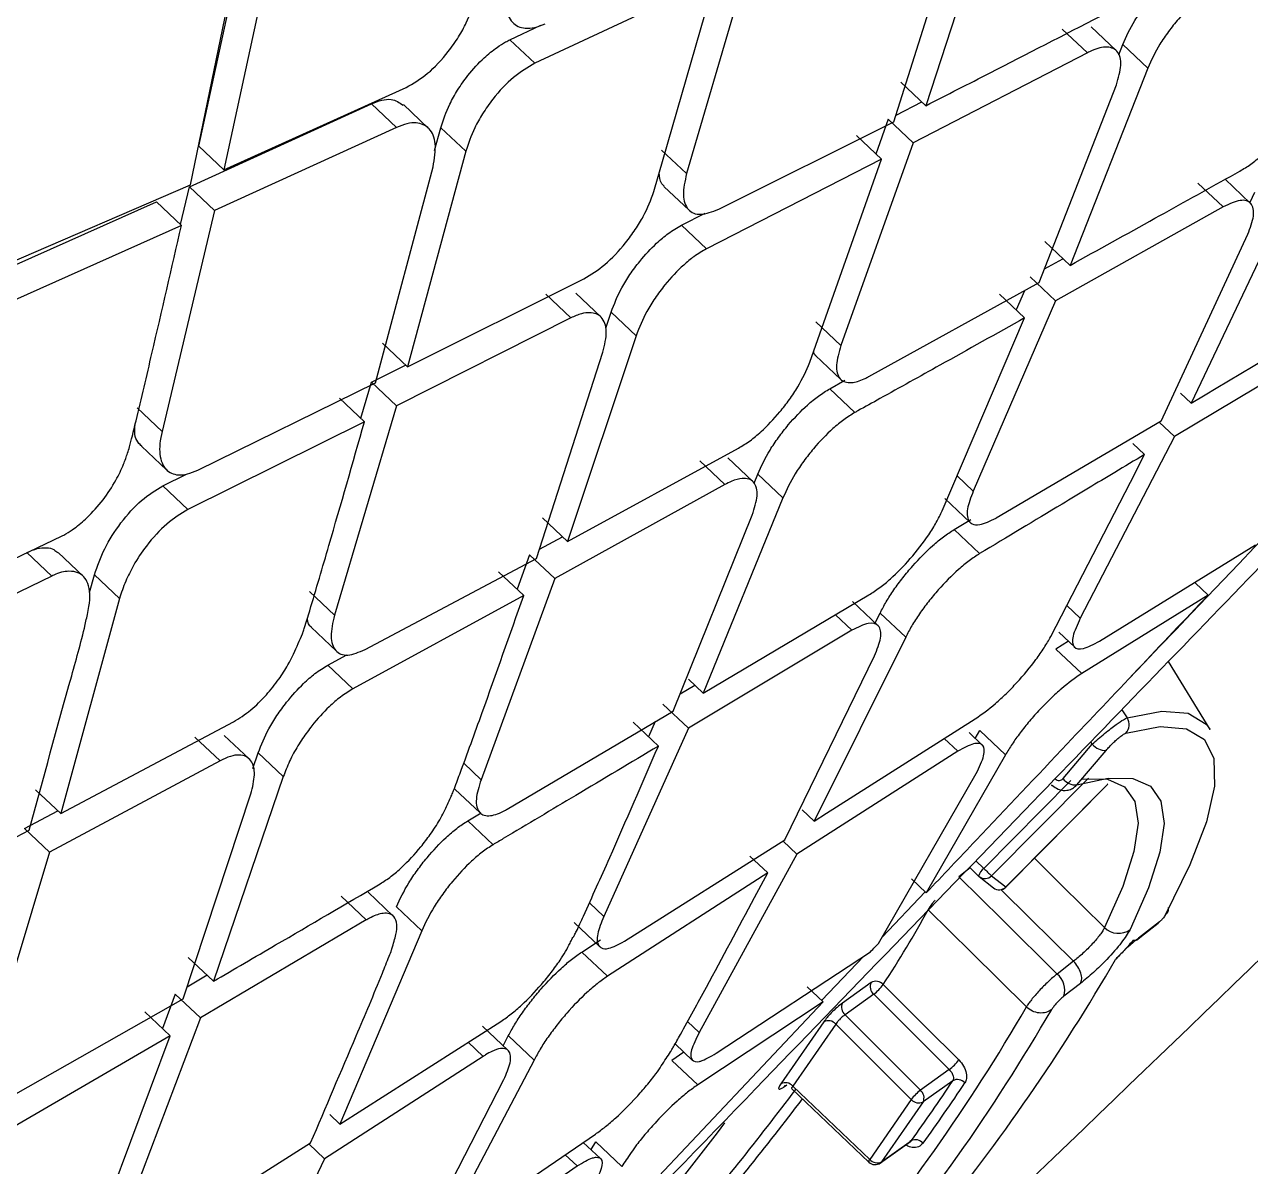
# Model space of a CAD drawing. Extents: x 400 to 501, y 484 to 634.
# Drawn here: x 409.83 to 410.608, y 581.302 to 582.026 of the extents above; entities that cross this region are included whole.
import ezdxf

# ---------------------------------------------------------------- set-up
doc = ezdxf.new("R2010")
doc.units = 0
doc.header["$MEASUREMENT"] = 0
doc.layers.add('DIM', color=3, linetype='Continuous')
doc.layers.add('GEOMETRY', color=3, linetype='Continuous', lineweight=25)

# ---------------------------------------------------------------- blocks, each defined once
blk = doc.blocks.new('2026 GRANDEE')
at = {"layer": 'GEOMETRY', "ltscale": 16}
for p, q in [((-39.98002, -14.73485), (-40.02283, -14.86601)), ((-40.04298, -14.87631), (-40.00152, -14.74496)), ((-40.48386, -14.89176), (-40.45296, -14.74936)), ((-40.4371, -14.76433), (-40.468, -14.90673)), ((-40.48906, -14.91618), (-40.4596, -14.77349)), ((-40.13558, -14.77586), (-40.17449, -14.90906)), ((-40.15632, -14.78561), (-40.27068, -14.83912)), ((-40.19523, -14.92045), (-40.15632, -14.78561)), ((-40.2865, -14.82418), (-40.26689, -14.815)), ((-39.92034, -14.83245), (-39.93622, -14.81745)), ((-39.90199, -14.8311), (-39.91787, -14.8161)), ((-40.27068, -14.83912), (-40.28649, -14.82419)), ((-39.92034, -14.83245), (-40.03084, -14.8896)), ((-39.90046, -14.83367), (-39.89792, -14.82723)), ((-39.88201, -14.84225), (-39.89791, -14.82724)), ((-39.88201, -14.84225), (-39.93134, -14.96726)), ((-40.468, -14.90673), (-40.35234, -14.85445)), ((-40.02283, -14.86601), (-40.03869, -14.85104)), ((-39.95091, -14.97811), (-39.90195, -14.85276)), ((-40.0416, -14.87194), (-40.02541, -14.86358)), ((-40.48968, -14.91742), (-40.37437, -14.86481)), ((-40.37437, -14.8648), (-40.35853, -14.87976)), ((-40.33828, -14.88019), (-40.35406, -14.86529)), ((-40.35853, -14.87976), (-40.47381, -14.93241)), ((-40.33428, -14.89447), (-40.33036, -14.87998)), ((-40.31452, -14.89493), (-40.33035, -14.87999)), ((-40.15414, -14.93166), (-40.04298, -14.87631)), ((-40.04674, -14.8746), (-40.05447, -14.89663)), ((-40.03085, -14.8896), (-40.04674, -14.8746)), ((-40.05097, -14.89993), (-40.06683, -14.88495)), ((-40.48386, -14.89176), (-40.468, -14.90673)), ((-40.31452, -14.89493), (-40.35148, -15.03161)), ((-40.17448, -14.90906), (-40.19032, -14.8941)), ((-40.03085, -14.8896), (-40.0766, -15.01799)), ((-40.05097, -14.89993), (-40.16183, -14.95675)), ((-40.09633, -15.02868), (-40.05097, -14.89993)), ((-40.37183, -15.04172), (-40.33527, -14.90467)), ((-40.60558, -14.96647), (-40.48906, -14.91618)), ((-40.49538, -14.94138), (-40.48968, -14.91742)), ((-40.47381, -14.93241), (-40.48965, -14.91745)), ((-40.18885, -14.91713), (-40.17288, -14.93221)), ((-39.83423, -14.93016), (-39.85025, -14.91502)), ((-39.81703, -14.92772), (-39.83306, -14.91258)), ((-39.81436, -14.92098), (-39.81737, -14.9274)), ((-40.62678, -14.97879), (-40.51071, -14.9269)), ((-40.49483, -14.94189), (-40.51069, -14.92692)), ((-40.47381, -14.93241), (-40.50715, -15.07252)), ((-40.1777, -14.94177), (-40.16262, -14.93404)), ((-39.83423, -14.93016), (-39.94057, -14.98969)), ((-40.49484, -14.94189), (-40.61092, -14.99378)), ((-40.16183, -14.95674), (-40.17768, -14.94178)), ((-39.7983, -14.93615), (-39.85461, -15.05456)), ((-39.87363, -15.06593), (-39.81856, -14.94742)), ((-39.93134, -14.96725), (-39.94731, -14.95217)), ((-39.94755, -14.96952), (-39.93586, -14.96298)), ((-40.35148, -15.03161), (-40.23958, -14.97577)), ((-40.05887, -15.03766), (-39.9509, -14.97811)), ((-39.95658, -14.97457), (-39.94057, -14.98969)), ((-40.24798, -15.00055), (-40.26384, -14.98557)), ((-40.22897, -14.99981), (-40.24474, -14.98492)), ((-39.96011, -15.00058), (-39.97609, -14.98549)), ((-39.96029, -14.98328), (-39.96548, -14.9955)), ((-39.94057, -14.9897), (-39.99271, -15.1104)), ((-39.83864, -15.04502), (-39.74962, -14.99219)), ((-40.24798, -15.00055), (-40.35841, -15.05622)), ((-40.2258, -15.00712), (-40.22236, -14.99681)), ((-40.20648, -15.0118), (-40.22234, -14.99682)), ((-40.07659, -15.01799), (-40.09251, -15.00296)), ((-40.01239, -15.12279), (-39.96011, -15.00058)), ((-40.20648, -15.0118), (-40.24997, -15.14232)), ((-40.35148, -15.03161), (-40.36733, -15.01665)), ((-39.76039, -15.01317), (-39.86517, -15.07575)), ((-40.26965, -15.15306), (-40.22751, -15.02235)), ((-40.09265, -15.02446), (-40.07671, -15.03951)), ((-40.37429, -15.04123), (-40.35278, -15.03039)), ((-40.48433, -15.097), (-40.37183, -15.04172)), ((-40.38109, -15.06415), (-40.37429, -15.04123)), ((-40.35842, -15.05622), (-40.37429, -15.04123)), ((-40.08367, -15.04541), (-40.07415, -15.0401)), ((-40.0677, -15.06048), (-40.08365, -15.04542)), ((-39.85461, -15.05456), (-39.86118, -15.04835)), ((-40.50715, -15.07252), (-40.523, -15.05755)), ((-40.35842, -15.05622), (-40.39776, -15.18901)), ((-40.37874, -15.06637), (-40.39459, -15.0514)), ((-40.37874, -15.06637), (-40.49084, -15.12201)), ((-39.87362, -15.06593), (-39.97827, -15.12742)), ((-39.86517, -15.07575), (-39.87482, -15.06663)), ((-40.52008, -15.08193), (-40.50414, -15.09699)), ((-39.86517, -15.07575), (-39.92485, -15.19097)), ((-39.88413, -15.08716), (-39.89146, -15.08025)), ((-40.24997, -15.14232), (-40.14162, -15.08312)), ((-40.13241, -15.1043), (-40.14836, -15.08924)), ((-39.89289, -15.10457), (-39.88413, -15.08717)), ((-40.16612, -15.09114), (-40.15017, -15.1062)), ((-40.5067, -15.10703), (-40.49158, -15.09953)), ((-40.13172, -15.10534), (-40.12933, -15.0995)), ((-40.11336, -15.11459), (-40.12933, -15.0995)), ((-39.99271, -15.1104), (-40.00295, -15.10073)), ((-39.9436, -15.2026), (-39.89289, -15.10457)), ((-40.50669, -15.10705), (-40.49084, -15.12201)), ((-40.15017, -15.10621), (-40.25812, -15.16577)), ((-40.11336, -15.11459), (-40.16388, -15.23846)), ((-40.01071, -15.11502), (-39.99461, -15.13023)), ((-40.26588, -15.12729), (-40.24997, -15.14232)), ((-40.18295, -15.24978), (-40.13282, -15.12554)), ((-40.0048, -15.13472), (-39.99429, -15.1284)), ((-39.98864, -15.14998), (-40.00478, -15.13474)), ((-40.68441, -15.19317), (-40.57081, -15.13894)), ((-40.26778, -15.14724), (-40.25324, -15.13923)), ((-40.57703, -15.16423), (-40.5929, -15.14924)), ((-40.55724, -15.16422), (-40.57304, -15.1493)), ((-40.27408, -15.15071), (-40.28196, -15.1726)), ((-40.25812, -15.16578), (-40.27408, -15.15071)), ((-39.91264, -15.20544), (-39.81362, -15.14449)), ((-40.37829, -15.21078), (-40.26965, -15.15306)), ((-40.57703, -15.16423), (-40.69023, -15.21884)), ((-40.55307, -15.17468), (-40.54998, -15.16338)), ((-40.53411, -15.17837), (-40.54997, -15.16339)), ((-40.25812, -15.16578), (-40.3048, -15.29329)), ((-40.27778, -15.17655), (-40.2937, -15.16152)), ((-40.39776, -15.18901), (-40.41365, -15.17401)), ((-39.85188, -15.16859), (-39.84375, -15.17626)), ((-40.53411, -15.17837), (-40.5714, -15.31474)), ((-40.27778, -15.17655), (-40.38612, -15.23575)), ((-40.16388, -15.23846), (-40.05883, -15.17615)), ((-40.05316, -15.19553), (-40.06929, -15.1803)), ((-39.92485, -15.19097), (-39.93341, -15.18289)), ((-39.84375, -15.17626), (-39.92393, -15.22593)), ((-40.0697, -15.19859), (-40.0801, -15.18876)), ((-40.05484, -15.19394), (-40.0517, -15.18766)), ((-40.03553, -15.20292), (-40.05169, -15.18766)), ((-40.41254, -15.19668), (-40.3965, -15.21183)), ((-40.0697, -15.19859), (-40.17335, -15.26067)), ((-40.03553, -15.20292), (-40.09368, -15.3196)), ((-39.9323, -15.20556), (-39.94027, -15.21051)), ((-39.93853, -15.19968), (-39.92838, -15.20927)), ((-40.40203, -15.22072), (-40.38984, -15.21405)), ((-39.92393, -15.22593), (-39.94027, -15.21051)), ((-40.38612, -15.23575), (-40.40202, -15.22073)), ((-40.11218, -15.33146), (-40.05527, -15.21469)), ((-39.84243, -15.26142), (-39.86898, -15.21837)), ((-40.17323, -15.22963), (-40.16388, -15.23846)), ((-40.17858, -15.23895), (-40.16927, -15.23337)), ((-40.28819, -15.31191), (-40.18295, -15.24978)), ((-40.17336, -15.26067), (-40.18946, -15.24546)), ((-39.89854, -15.24896), (-39.89519, -15.2541)), ((-40.57139, -15.31474), (-40.46187, -15.25666)), ((-40.17336, -15.26067), (-40.227, -15.37995)), ((-40.19239, -15.27202), (-40.20846, -15.25685)), ((-40.19434, -15.2565), (-40.19861, -15.26615)), ((-40.07944, -15.31049), (-39.9914, -15.25466)), ((-40.47034, -15.28137), (-40.48625, -15.26634)), ((-40.4519, -15.28009), (-40.46767, -15.2652)), ((-40.00256, -15.27529), (-40.01114, -15.26718)), ((-39.98698, -15.27131), (-39.99535, -15.26341)), ((-39.99142, -15.26712), (-39.98858, -15.26211)), ((-39.97223, -15.27754), (-39.98858, -15.26211)), ((-40.44957, -15.28627), (-40.44615, -15.27627)), ((-40.43023, -15.29131), (-40.44615, -15.27628)), ((-40.00256, -15.27529), (-40.1046, -15.34044)), ((-39.93578, -15.29264), (-39.9172, -15.27072)), ((-39.92704, -15.29661), (-39.90845, -15.27469)), ((-39.9172, -15.27072), (-39.91815, -15.26925)), ((-40.47034, -15.28137), (-40.57841, -15.33927)), ((-40.3048, -15.29329), (-40.31583, -15.28288)), ((-39.97223, -15.27754), (-40.0225, -15.36503)), ((-40.43023, -15.29131), (-40.47451, -15.42107)), ((-40.05288, -15.39716), (-39.99083, -15.28931)), ((-40.57139, -15.31474), (-40.58729, -15.29973)), ((-40.3214, -15.29924), (-40.30539, -15.31436)), ((-39.93072, -15.29389), (-39.98597, -15.34954)), ((-39.9197, -15.29236), (-39.98112, -15.35422)), ((-39.97212, -15.36132), (-39.9073, -15.29604)), ((-39.97204, -15.36137), (-39.9073, -15.29617)), ((-39.9073, -15.29604), (-39.90739, -15.29608)), ((-40.49372, -15.43226), (-40.45078, -15.30231)), ((-40.59433, -15.32423), (-40.57328, -15.31296)), ((-40.31328, -15.31937), (-40.3048, -15.31431)), ((-40.09367, -15.3196), (-40.10129, -15.31241)), ((-40.29723, -15.33453), (-40.31327, -15.31939)), ((-40.70158, -15.38264), (-40.59133, -15.32525)), ((-40.5943, -15.32426), (-40.57841, -15.33927)), ((-40.21391, -15.3957), (-40.11218, -15.33145)), ((-40.10461, -15.34044), (-40.11334, -15.33219)), ((-40.57841, -15.33927), (-40.6183, -15.47155)), ((-40.10461, -15.34044), (-40.16646, -15.45362)), ((-40.12305, -15.35234), (-40.13431, -15.34172)), ((-39.98597, -15.34954), (-39.99102, -15.34467)), ((-40.12305, -15.35235), (-40.22465, -15.41791)), ((-40.13133, -15.36798), (-40.12305, -15.35235)), ((-39.99465, -15.34923), (-40.00188, -15.35485)), ((-39.98932, -15.35437), (-39.99505, -15.34884)), ((-39.98112, -15.35422), (-39.97212, -15.36132)), ((-40.02251, -15.36502), (-40.03183, -15.35622)), ((-39.98889, -15.35474), (-39.97989, -15.36185)), ((-39.97212, -15.36132), (-39.97204, -15.36137)), ((-40.3776, -15.38224), (-40.39363, -15.3671)), ((-40.36047, -15.37973), (-40.37651, -15.36459)), ((-40.02314, -15.36443), (-40.05057, -15.39313)), ((-40.34244, -15.38906), (-40.35849, -15.3739)), ((-40.227, -15.37995), (-40.2361, -15.37136)), ((-40.3776, -15.38224), (-40.48284, -15.44436)), ((-40.24576, -15.38386), (-40.22953, -15.39918)), ((-39.8747, -15.38347), (-39.88798, -15.39379)), ((-39.88417, -15.39106), (-39.87535, -15.3842)), ((-40.34244, -15.38906), (-40.39436, -15.51161)), ((-39.88916, -15.39494), (-39.88417, -15.39106)), ((-40.24093, -15.40254), (-40.22899, -15.39482)), ((-40.47451, -15.42107), (-40.49049, -15.40598)), ((-40.22465, -15.41791), (-40.24092, -15.40255)), ((-40.15572, -15.46669), (-40.05783, -15.4024)), ((-40.06211, -15.40521), (-40.08889, -15.43324)), ((-39.92911, -15.40835), (-39.93957, -15.41649)), ((-40.47855, -15.41726), (-40.49124, -15.42473)), ((-40.0575, -15.42187), (-40.07569, -15.43487)), ((-39.92474, -15.4225), (-39.9352, -15.43063)), ((-40.49887, -15.42923), (-40.50693, -15.45095)), ((-40.48284, -15.44436), (-40.49887, -15.42923)), ((-40.08789, -15.43419), (-40.098, -15.42464)), ((-40.05583, -15.42933), (-40.07402, -15.44232)), ((-40.59976, -15.49244), (-40.49372, -15.43226)), ((-40.26893, -15.62589), (-40.08789, -15.43419)), ((-40.08789, -15.43419), (-40.16744, -15.48678)), ((-40.48284, -15.44437), (-40.53062, -15.57084)), ((-40.50201, -15.45559), (-40.518, -15.44049)), ((-40.39435, -15.51161), (-40.29225, -15.44652)), ((-40.16646, -15.45362), (-40.17388, -15.4466)), ((-40.08745, -15.44671), (-40.11472, -15.48603)), ((-40.02616, -15.49013), (-40.07402, -15.44232)), ((-40.28761, -15.46493), (-40.30386, -15.44958)), ((-40.0799, -15.44825), (-40.10716, -15.48756)), ((-40.03204, -15.49606), (-40.0799, -15.44825)), ((-40.50201, -15.45559), (-40.60774, -15.51726)), ((-40.54936, -15.58247), (-40.50202, -15.45559)), ((-40.30341, -15.46869), (-40.31293, -15.4597)), ((-40.29079, -15.46193), (-40.28753, -15.45576)), ((-40.27123, -15.47114), (-40.28752, -15.45576)), ((-40.18175, -15.4608), (-40.17072, -15.47121)), ((-40.30341, -15.46869), (-40.40412, -15.53355)), ((-40.17618, -15.46606), (-40.18393, -15.47121)), ((-40.27123, -15.47114), (-40.33153, -15.58578)), ((-40.16744, -15.48677), (-40.18393, -15.47121)), ((-40.00791, -15.4771), (-40.02616, -15.49013)), ((-40.34945, -15.59819), (-40.29039, -15.48346)), ((-40.00565, -15.48414), (-40.02448, -15.49759)), ((-40.11243, -15.48784), (-40.11087, -15.48672)), ((-40.10785, -15.4892), (-40.05898, -15.53569)), ((-40.05835, -15.53399), (-40.10716, -15.48756)), ((-40.03204, -15.49606), (-40.05835, -15.53399)), ((-40.02448, -15.49759), (-40.05079, -15.53552)), ((-40.39435, -15.51161), (-40.40072, -15.5056)), ((-40.51522, -15.58832), (-40.41289, -15.52343)), ((-40.41405, -15.52417), (-40.40412, -15.53355)), ((-40.31907, -15.57718), (-40.23231, -15.51797)), ((-40.22908, -15.53349), (-40.23997, -15.5232)), ((-40.23508, -15.52782), (-40.23213, -15.52291)), ((-40.21562, -15.5385), (-40.23213, -15.52291)), ((-40.05147, -15.53621), (-40.03249, -15.52265)), ((-40.05079, -15.53552), (-40.03196, -15.52207)), ((-40.03196, -15.52207), (-40.03283, -15.52273)), ((-40.24389, -15.53819), (-40.25146, -15.53104)), ((-40.40412, -15.53355), (-40.45953, -15.65116)), ((-40.34289, -15.60621), (-40.24389, -15.53819))]:
    blk.add_line(p, q, dxfattribs=at)
at = {"layer": 'GEOMETRY', "ltscale": 16, "flags": 128}
for points in [[(-39.85461, -15.05456), (-39.84567, -15.04922), (-39.83864, -15.04502)], [(-39.89519, -15.2541), (-39.87321, -15.24989), (-39.85639, -15.25122), (-39.84493, -15.25809), (-39.84243, -15.26142)], [(-39.89585, -15.2638), (-39.8741, -15.25963), (-39.85747, -15.26095), (-39.84612, -15.26774), (-39.8402, -15.27994), (-39.83975, -15.2974), (-39.84479, -15.31994), (-39.85526, -15.34733), (-39.87105, -15.37926)], [(-39.94312, -15.29656), (-39.94307, -15.29678), (-39.94284, -15.29692), (-39.94245, -15.29687)], [(-39.92704, -15.29661), (-39.90713, -15.29228), (-39.89151, -15.29257), (-39.88033, -15.29749), (-39.8737, -15.30699), (-39.87168, -15.32097), (-39.87429, -15.3393), (-39.8815, -15.3618), (-39.89325, -15.38826)], [(-39.92354, -15.29272), (-39.92294, -15.29265), (-39.90764, -15.29297), (-39.89669, -15.29782), (-39.8902, -15.30716), (-39.88823, -15.3209), (-39.89081, -15.3389), (-39.89789, -15.36099), (-39.90943, -15.38696)], [(-40.09367, -15.3196), (-40.08571, -15.3145), (-40.07945, -15.31049)], [(-39.95386, -15.34306), (-39.93686, -15.35986), (-39.90943, -15.38696)], [(-39.93957, -15.41649), (-39.97445, -15.38198), (-40.00188, -15.35485)], [(-39.97512, -15.36291), (-39.95654, -15.38126), (-39.92911, -15.40835)], [(-39.95898, -15.43736), (-39.99387, -15.40287), (-40.0213, -15.37575)], [(-40.04977, -15.42315), (-40.02293, -15.44991), (-40.00186, -15.47092)], [(-40.05583, -15.42933), (-40.02899, -15.45609), (-40.00791, -15.4771)], [(-40.11243, -15.48784), (-40.11189, -15.48725), (-40.11175, -15.48714)], [(-40.19706, -15.57157), (-40.15491, -15.51715), (-40.1503, -15.51086)], [(-40.05079, -15.53552), (-40.05133, -15.5361), (-40.05147, -15.53621)]]:
    blk.add_lwpolyline(points, dxfattribs=at)
at = {"layer": 'GEOMETRY', "ltscale": 256}
for centre, radius, start, end in [((-39.90199, -15.25851), 0.0081, 319.25139, 32.97725), ((-39.90908, -15.26445), 0.01025, 217.65599, 273.49038), ((-39.92767, -15.28638), 0.01025, 217.65595, 273.49046), ((-39.98011, -15.35718), 0.00963, 127.49698, 163.0126), ((-39.9853, -15.35013), 0.00584, 232.08504, 315.63367), ((-39.89895, -15.26418), 0.1219, 224.44433, 227.61289), ((-39.98524, -15.35011), 0.00591, 226.0329, 231.73199), ((-39.9763, -15.35724), 0.00584, 232.08504, 315.63367), ((-39.97623, -15.35721), 0.00591, 231.73199, 315.20393), ((-40.63322, -15.04038), 0.6978, 326.73348, 331.27468), ((-39.87701, -15.38207), 0.0027, 307.96639, 328.8672), ((-39.90059, -15.37835), 0.01233, 224.2342, 306.52089), ((-41.02235, -14.75833), 1.2943, 320.83288, 329.91134), ((-40.0517, -15.42449), 0.00636, 155.70844, 229.58133), ((-40.05442, -15.42731), 0.00625, 41.83441, 119.47096), ((-40.07567, -15.40383), 0.03231, 307.89489, 323.28806), ((-39.94792, -15.42681), 0.01328, 343.29167, 51.04014), ((-41.03025, -14.81459), 1.23914, 319.82386, 329.8289), ((-40.06989, -15.43748), 0.00636, 155.7084, 229.58137), ((-41.03672, -14.80303), 1.2652, 319.8098, 329.82494), ((-40.08467, -15.45238), 0.00631, 40.9015, 116.19438), ((-40.02777, -15.45159), 0.03233, 307.89586, 323.2653), ((-40.11193, -15.49169), 0.00631, 40.90128, 116.19451), ((-40.9917, -14.8283), 1.18424, 324.13798, 326.37161), ((-40.99386, -14.8231), 1.19605, 324.13796, 326.37162), ((-40.00266, -15.48964), 0.00626, 41.56841, 118.56946), ((-41.76134, -14.2402), 2.07458, 319.7111, 322.96627), ((-40.00594, -15.51609), 0.0329, 127.91432, 142.49355), ((-40.03028, -15.49497), 0.00636, 335.70844, 49.58133), ((-41.782, -14.2203), 2.11003, 319.71631, 322.81151), ((-40.02727, -15.49192), 0.00631, 220.90131, 296.19446), ((-40.02941, -15.52791), 0.00638, 40.25111, 113.58343), ((-40.05696, -15.53547), 0.00203, 133.20269, 186.22108), ((-40.05491, -15.53141), 0.00591, 226.4357, 305.53735), ((-40.05358, -15.52986), 0.00631, 220.90131, 296.19446)]:
    blk.add_arc(centre, radius, start, end, dxfattribs=at)
at = {"layer": 'GEOMETRY', "ltscale": 16}
for points, knots in [([(-40.50031, -15.87138), (-40.4458, -15.81506), (-40.32257, -15.68774), (-40.14083, -15.49971), (-39.96506, -15.31781), (-39.8201, -15.16778), (-39.70556, -15.04924), (-39.61939, -14.96007), (-39.55017, -14.88844), (-39.45107, -14.7859), (-39.30247, -14.63216), (-39.09355, -14.41604), (-38.84431, -14.15836), (-38.56444, -13.86935), (-38.26531, -13.56091), (-37.96381, -13.25062), (-37.66166, -12.94019), (-37.33129, -12.60131), (-36.97406, -12.23549), (-36.59871, -11.85185), (-36.24267, -11.48877), (-35.91446, -11.15471), (-35.66445, -10.90056), (-35.48279, -10.71599), (-35.3515, -10.58263), (-35.20257, -10.43136), (-35.02717, -10.25326), (-34.82599, -10.04902), (-34.59933, -9.81892), (-34.35904, -9.57501), (-34.19406, -9.4073), (-34.11296, -9.32485)], [0, 0, 0, 0, 0.025706, 0.058116, 0.085771, 0.108674, 0.126547, 0.139842, 0.14935, 0.159222, 0.186616, 0.219484, 0.257819, 0.304206, 0.351452, 0.398756, 0.44612, 0.493545, 0.553989, 0.613827, 0.669581, 0.720778, 0.767425, 0.786508, 0.805714, 0.828802, 0.856129, 0.887695, 0.922828, 0.962064, 1, 1, 1, 1]), ([(-40.37063, -15.94167), (-40.34221, -15.91479), (-40.10997, -15.69515), (-39.67445, -15.27607), (-39.065, -14.68611), (-38.45748, -14.09154), (-37.85213, -13.49396), (-37.24904, -12.89341), (-36.64835, -12.2902), (-36.05042, -11.68452), (-35.45552, -11.07665), (-34.86516, -10.4669), (-34.42623, -10.01051), (-34.18702, -9.75746), (-34.14059, -9.70834)], [0, 0, 0, 0, 0.013438, 0.10981, 0.206183, 0.302486, 0.398732, 0.494983, 0.591271, 0.687581, 0.783942, 0.880359, 0.976777, 1, 1, 1, 1]), ([(-37.33585, -12.56985), (-37.75338, -12.99976), (-38.39528, -13.66069), (-39.24505, -14.55027), (-39.68094, -15.00637), (-39.89429, -15.2296)], [0, 0, 0, 0, 0.487216, 0.749024, 1, 1, 1, 1]), ([(-39.89792, -14.82724), (-39.89566, -14.82222), (-39.89223, -14.81464), (-39.88492, -14.80394), (-39.87703, -14.794), (-39.8681, -14.78496), (-39.85891, -14.77764), (-39.85425, -14.77495), (-39.85182, -14.77355)], [0, 0, 0, 0, 0.245382, 0.371245, 0.498998, 0.728233, 0.8589, 1, 1, 1, 1]), ([(-40.28771, -14.78895), (-40.28825, -14.79161), (-40.28931, -14.7969), (-40.28913, -14.80584), (-40.28578, -14.81408), (-40.27854, -14.81726), (-40.27101, -14.81676), (-40.26651, -14.81498), (-40.26421, -14.81408)], [0, 0, 0, 0, 0.128517, 0.254834, 0.50001, 0.737597, 0.865803, 1, 1, 1, 1]), ([(-39.83592, -14.78856), (-39.83831, -14.78994), (-39.84293, -14.79261), (-39.85209, -14.79988), (-39.86105, -14.80892), (-39.86897, -14.81889), (-39.8763, -14.82962), (-39.87974, -14.83723), (-39.88201, -14.84225)], [0, 0, 0, 0, 0.139275, 0.269148, 0.499874, 0.627585, 0.75383, 1, 1, 1, 1]), ([(-40.35234, -14.85445), (-40.34778, -14.85183), (-40.33866, -14.8466), (-40.32703, -14.83407), (-40.31912, -14.82271), (-40.31273, -14.81129), (-40.31026, -14.80339), (-40.30871, -14.79843)], [0, 0, 0, 0, 0.249635, 0.499222, 0.644571, 0.776627, 1, 1, 1, 1]), ([(-40.02283, -14.86601), (-40.00922, -14.85905), (-39.97224, -14.84013), (-39.9353, -14.82118), (-39.91196, -14.80921)], [0, 0, 0, 0, 0.367991, 1, 1, 1, 1]), ([(-40.33036, -14.87998), (-40.32872, -14.87501), (-40.32613, -14.86715), (-40.31965, -14.8558), (-40.31249, -14.84559), (-40.30383, -14.83617), (-40.29557, -14.82947), (-40.29009, -14.82596), (-40.28742, -14.82463), (-40.28651, -14.82417)], [0, 0, 0, 0, 0.225381, 0.356643, 0.499895, 0.697692, 0.847107, 0.947924, 1, 1, 1, 1]), ([(-39.90195, -14.85276), (-39.90064, -14.84839), (-39.89861, -14.84163), (-39.89937, -14.83504), (-39.90193, -14.83008), (-39.90818, -14.82796), (-39.91573, -14.83011), (-39.91989, -14.83222), (-39.92034, -14.83245)], [0, 0, 0, 0, 0.235278, 0.364423, 0.500965, 0.750117, 0.972929, 1, 1, 1, 1]), ([(-40.27068, -14.83912), (-40.2752, -14.84176), (-40.28426, -14.84703), (-40.29589, -14.8595), (-40.30384, -14.87078), (-40.31031, -14.88215), (-40.3129, -14.88999), (-40.31452, -14.89493)], [0, 0, 0, 0, 0.249597, 0.49915, 0.643396, 0.775169, 1, 1, 1, 1]), ([(-39.82361, -14.90748), (-39.82132, -14.9061), (-39.81686, -14.9034), (-39.80778, -14.89613), (-39.79654, -14.88496), (-39.78663, -14.87217), (-39.78024, -14.8618), (-39.77796, -14.85691), (-39.77681, -14.85445)], [0, 0, 0, 0, 0.136449, 0.265256, 0.4993, 0.745486, 0.871771, 1, 1, 1, 1]), ([(-40.37437, -14.8648), (-40.37213, -14.86393), (-40.36768, -14.8622), (-40.36022, -14.86148), (-40.3566, -14.86401), (-40.35432, -14.86562)], [0, 0, 0, 0, 0.271464, 0.5394881, 1, 1, 1, 1]), ([(-40.33526, -14.90467), (-40.33441, -14.89957), (-40.33271, -14.8895), (-40.33703, -14.87977), (-40.34421, -14.87656), (-40.35177, -14.8771), (-40.35624, -14.87886), (-40.35853, -14.87976)], [0, 0, 0, 0, 0.25263, 0.499394, 0.738901, 0.866864, 1, 1, 1, 1]), ([(-40.18868, -14.91696), (-40.18934, -14.9164), (-40.19137, -14.9147), (-40.19164, -14.91108), (-40.19182, -14.90864)], [0, 0, 0, 0, 0.325663, 1, 1, 1, 1]), ([(-40.17448, -14.90906), (-40.17555, -14.91383), (-40.17716, -14.92107), (-40.17581, -14.92802), (-40.17285, -14.93321), (-40.16616, -14.93619), (-40.15815, -14.93317), (-40.15414, -14.93166)], [0, 0, 0, 0, 0.245515, 0.372042, 0.500808, 0.750261, 1, 1, 1, 1]), ([(-39.93134, -14.96725), (-39.91338, -14.9573), (-39.87945, -14.93849), (-39.84356, -14.91855), (-39.82561, -14.90859), (-39.82361, -14.90748)], [0, 0, 0, 0, 0.499999, 0.944316, 1, 1, 1, 1]), ([(-40.23958, -14.97577), (-40.23516, -14.97306), (-40.22631, -14.96765), (-40.21487, -14.95546), (-40.20698, -14.94471), (-40.20012, -14.93358), (-40.19716, -14.92564), (-40.19523, -14.92045)], [0, 0, 0, 0, 0.249816, 0.499225, 0.630994, 0.758529, 1, 1, 1, 1]), ([(-39.81855, -14.94742), (-39.81704, -14.94337), (-39.8147, -14.93707), (-39.81494, -14.93107), (-39.81695, -14.92679), (-39.82274, -14.9249), (-39.8304, -14.9284), (-39.83423, -14.93015)], [0, 0, 0, 0, 0.233528, 0.363303, 0.501498, 0.750873, 1, 1, 1, 1]), ([(-40.52778, -15.08237), (-40.52761, -15.08179), (-40.52712, -15.08012), (-40.52574, -15.07455), (-40.52108, -15.05541), (-40.51053, -15.0103), (-40.50105, -14.96896), (-40.49484, -14.94189)], [0, 0, 0, 0, 0.012803, 0.037084, 0.120103, 0.423995, 1, 1, 1, 1]), ([(-40.22235, -14.99682), (-40.22036, -14.99174), (-40.21732, -14.98396), (-40.21043, -14.97292), (-40.20314, -14.96308), (-40.19476, -14.95405), (-40.18562, -14.94635), (-40.18047, -14.94337), (-40.1777, -14.94176)], [0, 0, 0, 0, 0.238568, 0.366068, 0.498739, 0.703318, 0.840243, 1, 1, 1, 1]), ([(-40.16183, -14.95674), (-40.16448, -14.95827), (-40.1692, -14.96099), (-40.17826, -14.96846), (-40.18686, -14.97751), (-40.19452, -14.98785), (-40.20143, -14.99891), (-40.20449, -15.00671), (-40.20648, -15.0118)], [0, 0, 0, 0, 0.152835, 0.272557, 0.499964, 0.632857, 0.760754, 1, 1, 1, 1]), ([(-40.22751, -15.02234), (-40.22643, -15.01768), (-40.2248, -15.01058), (-40.22615, -15.00378), (-40.22903, -14.99879), (-40.23428, -14.99678), (-40.24129, -14.99762), (-40.24563, -14.99952), (-40.24798, -15.00055)], [0, 0, 0, 0, 0.243314, 0.370158, 0.500178, 0.735573, 0.857057, 1, 1, 1, 1]), ([(-39.96011, -15.00058), (-39.97804, -15.01057), (-40.00863, -15.02762), (-40.04389, -15.04723), (-40.06183, -15.05721), (-40.06708, -15.06014), (-40.0677, -15.06048)], [0, 0, 0, 0, 0.499999, 0.853454, 0.982761, 1, 1, 1, 1]), ([(-40.07659, -15.01799), (-40.0779, -15.02241), (-40.07991, -15.02923), (-40.07919, -15.03574), (-40.07674, -15.04054), (-40.07106, -15.04234), (-40.06412, -15.04033), (-40.06021, -15.03839), (-40.05921, -15.03785), (-40.05896, -15.03771), (-40.05889, -15.03767), (-40.05888, -15.03767), (-40.05887, -15.03766), (-40.05887, -15.03766), (-40.05887, -15.03766)], [0, 0, 0, 0, 0.237001, 0.365578, 0.500634, 0.749898, 0.937048, 0.984123, 0.995963, 0.998957, 0.999722, 0.999922, 0.999992, 1, 1, 1, 1]), ([(-40.0925, -15.02428), (-40.09267, -15.02424), (-40.09368, -15.024), (-40.09373, -15.02259), (-40.09377, -15.02141)], [0, 0, 0, 0, 0.165776, 1, 1, 1, 1]), ([(-40.14162, -15.08312), (-40.1392, -15.08165), (-40.13456, -15.07885), (-40.12556, -15.07138), (-40.1169, -15.06231), (-40.10922, -15.05239), (-40.10196, -15.04156), (-40.09858, -15.03382), (-40.09633, -15.02868)], [0, 0, 0, 0, 0.143742, 0.275079, 0.499771, 0.625926, 0.751472, 1, 1, 1, 1]), ([(-40.12933, -15.0995), (-40.12704, -15.09451), (-40.12356, -15.08696), (-40.11626, -15.07623), (-40.10842, -15.06623), (-40.0996, -15.05708), (-40.09058, -15.04963), (-40.08603, -15.04685), (-40.08367, -15.0454)], [0, 0, 0, 0, 0.245391, 0.371225, 0.4989, 0.728411, 0.859039, 1, 1, 1, 1]), ([(-40.41807, -15.20081), (-40.41801, -15.20069), (-40.41785, -15.20032), (-40.4174, -15.19897), (-40.41587, -15.19425), (-40.41041, -15.17598), (-40.39765, -15.13259), (-40.38622, -15.09255), (-40.37874, -15.06637)], [0, 0, 0, 0, 0.003122, 0.009305, 0.030886, 0.110942, 0.418682, 1, 1, 1, 1]), ([(-40.0677, -15.06048), (-40.07003, -15.06191), (-40.07454, -15.06466), (-40.08354, -15.07206), (-40.09237, -15.08121), (-40.10024, -15.09124), (-40.10756, -15.102), (-40.11105, -15.10958), (-40.11336, -15.11459)], [0, 0, 0, 0, 0.139245, 0.269125, 0.500036, 0.627463, 0.753596, 1, 1, 1, 1]), ([(-40.51994, -15.08177), (-40.52032, -15.08149), (-40.52306, -15.07941), (-40.52503, -15.0748), (-40.52425, -15.0689), (-40.5241, -15.06779)], [0, 0, 0, 0, 0.115551, 0.832947, 1, 1, 1, 1]), ([(-40.50715, -15.07252), (-40.50769, -15.07516), (-40.50877, -15.0804), (-40.50867, -15.08931), (-40.50544, -15.09744), (-40.49841, -15.10046), (-40.49106, -15.09983), (-40.48661, -15.09796), (-40.48433, -15.097)], [0, 0, 0, 0, 0.127348, 0.253245, 0.499893, 0.735335, 0.864115, 1, 1, 1, 1]), ([(-40.57081, -15.13894), (-40.5699, -15.13847), (-40.56724, -15.13709), (-40.56182, -15.13348), (-40.5537, -15.12666), (-40.54442, -15.11627), (-40.53664, -15.1044), (-40.53175, -15.09428), (-40.52923, -15.08715), (-40.52816, -15.08367), (-40.52777, -15.08237)], [0, 0, 0, 0, 0.052846, 0.153889, 0.30299, 0.499941, 0.688231, 0.834397, 0.938321, 1, 1, 1, 1]), ([(-39.88413, -15.08716), (-39.89041, -15.09094), (-39.90783, -15.10141), (-39.94269, -15.12234), (-39.97123, -15.13951), (-39.98864, -15.14998)], [0, 0, 0, 0, 0.180317, 0.500001, 1, 1, 1, 1]), ([(-40.13282, -15.12553), (-40.13147, -15.12122), (-40.12936, -15.11452), (-40.12997, -15.10808), (-40.13234, -15.10329), (-40.1378, -15.10162), (-40.1448, -15.10343), (-40.14881, -15.1055), (-40.15017, -15.1062)], [0, 0, 0, 0, 0.234566, 0.363734, 0.500575, 0.749624, 0.915441, 1, 1, 1, 1]), ([(-40.54998, -15.16338), (-40.54809, -15.1579), (-40.54432, -15.14698), (-40.53343, -15.12998), (-40.52027, -15.11523), (-40.51123, -15.10976), (-40.5067, -15.10703)], [0, 0, 0, 0, 0.248434, 0.494733, 0.747484, 1, 1, 1, 1]), ([(-39.99271, -15.1104), (-39.99424, -15.11441), (-39.99665, -15.12071), (-39.99664, -15.12672), (-39.99559, -15.12927), (-39.99432, -15.13052), (-39.99263, -15.13162), (-39.9882, -15.13229), (-39.98198, -15.12924), (-39.97827, -15.12743)], [0, 0, 0, 0, 0.22871, 0.359434, 0.50086, 0.53013, 0.581653, 0.751051, 1, 1, 1, 1]), ([(-40.49084, -15.12201), (-40.49525, -15.12474), (-40.50408, -15.13021), (-40.5164, -15.14359), (-40.52494, -15.15643), (-40.53066, -15.16805), (-40.53291, -15.17478), (-40.53411, -15.17837)], [0, 0, 0, 0, 0.249641, 0.499157, 0.68661, 0.832999, 1, 1, 1, 1]), ([(-40.05883, -15.17615), (-40.0566, -15.17472), (-40.05226, -15.17193), (-40.04335, -15.16453), (-40.03223, -15.15324), (-40.02233, -15.14041), (-40.01589, -15.13007), (-40.01356, -15.12523), (-40.01239, -15.12279)], [0, 0, 0, 0, 0.136565, 0.265411, 0.499405, 0.745529, 0.871767, 1, 1, 1, 1]), ([(-40.05169, -15.18766), (-40.05049, -15.18531), (-40.04809, -15.18063), (-40.04314, -15.17295), (-40.03745, -15.16522), (-40.02924, -15.1554), (-40.02024, -15.14633), (-40.0113, -15.13893), (-40.007, -15.13615), (-40.0048, -15.13472)], [0, 0, 0, 0, 0.126378, 0.251653, 0.37609, 0.499947, 0.736286, 0.864779, 1, 1, 1, 1]), ([(-40.5929, -15.14924), (-40.59064, -15.14829), (-40.58618, -15.14642), (-40.58038, -15.146), (-40.57592, -15.14692), (-40.57397, -15.14872), (-40.57318, -15.14945)], [0, 0, 0, 0, 0.2772904, 0.5492498, 0.8160012, 1, 1, 1, 1]), ([(-39.98864, -15.14998), (-39.99083, -15.1514), (-39.9951, -15.15416), (-40.00401, -15.16153), (-40.01302, -15.17059), (-40.02125, -15.18043), (-40.02696, -15.18817), (-40.03192, -15.19587), (-40.03432, -15.20057), (-40.03553, -15.20292)], [0, 0, 0, 0, 0.13428, 0.262277, 0.498959, 0.623009, 0.74781, 0.873385, 1, 1, 1, 1]), ([(-40.55445, -15.18848), (-40.55411, -15.1868), (-40.55315, -15.18206), (-40.55256, -15.17526), (-40.55384, -15.16886), (-40.55656, -15.16446), (-40.56055, -15.16168), (-40.56661, -15.16072), (-40.57299, -15.16198), (-40.57661, -15.16399), (-40.57703, -15.16422)], [0, 0, 0, 0, 0.079322, 0.224044, 0.374642, 0.500235, 0.624133, 0.773373, 0.973603, 1, 1, 1, 1]), ([(-40.32405, -15.30444), (-40.32383, -15.30398), (-40.32319, -15.30259), (-40.32131, -15.29767), (-40.31478, -15.28036), (-40.29994, -15.23918), (-40.28655, -15.20132), (-40.27778, -15.17655)], [0, 0, 0, 0, 0.011694, 0.035115, 0.11719, 0.422323, 1, 1, 1, 1]), ([(-40.02251, -15.36502), (-40.01198, -15.35391), (-39.98219, -15.32245), (-39.92264, -15.25949), (-39.87356, -15.20771), (-39.84376, -15.17626)], [0, 0, 0, 0, 0.176668, 0.5, 1, 1, 1, 1]), ([(-40.59133, -15.32524), (-40.58244, -15.29257), (-40.57044, -15.24842), (-40.55761, -15.20325), (-40.55476, -15.18989), (-40.55446, -15.18849)], [0, 0, 0, 0, 0.718028, 0.970359, 1, 1, 1, 1]), ([(-40.41238, -15.19652), (-40.41308, -15.19597), (-40.41457, -15.19479), (-40.41477, -15.19218), (-40.41487, -15.1908)], [0, 0, 0, 0, 0.467082, 1, 1, 1, 1]), ([(-40.39776, -15.18901), (-40.39885, -15.19375), (-40.40051, -15.20094), (-40.39929, -15.20778), (-40.39648, -15.21284), (-40.39001, -15.21559), (-40.3822, -15.21239), (-40.37829, -15.21078)], [0, 0, 0, 0, 0.244421, 0.371163, 0.50069, 0.750161, 1, 1, 1, 1]), ([(-39.92485, -15.19097), (-39.92673, -15.19507), (-39.93052, -15.20329), (-39.92942, -15.20983), (-39.9237, -15.21132), (-39.91632, -15.2074), (-39.91264, -15.20545)], [0, 0, 0, 0, 0.248668, 0.499073, 0.749912, 1, 1, 1, 1]), ([(-40.05526, -15.21469), (-40.05368, -15.21069), (-40.05123, -15.20448), (-40.05128, -15.19868), (-40.05306, -15.19463), (-40.05854, -15.19303), (-40.06598, -15.19674), (-40.0697, -15.19859)], [0, 0, 0, 0, 0.233293, 0.363102, 0.501454, 0.750916, 1, 1, 1, 1]), ([(-40.46187, -15.25666), (-40.45822, -15.25438), (-40.45134, -15.25011), (-40.44126, -15.24022), (-40.4333, -15.23023), (-40.42618, -15.21917), (-40.42151, -15.20876), (-40.41894, -15.20283), (-40.41807, -15.20081)], [0, 0, 0, 0, 0.210977, 0.397445, 0.559354, 0.696669, 0.896887, 1, 1, 1, 1]), ([(-39.9914, -15.25467), (-39.98725, -15.25175), (-39.98099, -15.24735), (-39.97175, -15.23874), (-39.96279, -15.22952), (-39.95438, -15.21939), (-39.94751, -15.20953), (-39.94491, -15.20493), (-39.94359, -15.20259)], [0, 0, 0, 0, 0.250725, 0.377259, 0.50088, 0.743366, 0.869913, 1, 1, 1, 1]), ([(-40.44615, -15.27627), (-40.44416, -15.27123), (-40.44111, -15.26349), (-40.43429, -15.25244), (-40.42702, -15.24246), (-40.4187, -15.23325), (-40.40971, -15.22541), (-40.40471, -15.22235), (-40.40203, -15.22072)], [0, 0, 0, 0, 0.237403, 0.364457, 0.496856, 0.705394, 0.841997, 1, 1, 1, 1]), ([(-39.92393, -15.22593), (-39.92811, -15.22885), (-39.93438, -15.23323), (-39.9437, -15.2418), (-39.95057, -15.24877), (-39.95712, -15.25616), (-39.96305, -15.26358), (-39.96829, -15.2709), (-39.9709, -15.2753), (-39.97223, -15.27754)], [0, 0, 0, 0, 0.250431, 0.376661, 0.500308, 0.624735, 0.749595, 0.872246, 1, 1, 1, 1]), ([(-40.38612, -15.23575), (-40.38871, -15.23733), (-40.39359, -15.24031), (-40.40255, -15.24805), (-40.41082, -15.25715), (-40.41834, -15.26744), (-40.42407, -15.27674), (-40.42782, -15.28516), (-40.42962, -15.28975), (-40.43023, -15.29131)], [0, 0, 0, 0, 0.153406, 0.288077, 0.500438, 0.626779, 0.76952, 0.921832, 1, 1, 1, 1]), ([(-39.9172, -15.27072), (-39.91598, -15.26959), (-39.91356, -15.26734), (-39.90943, -15.26396), (-39.90549, -15.26091), (-39.90123, -15.25778), (-39.8975, -15.25518), (-39.89587, -15.25442), (-39.89519, -15.2541)], [0, 0, 0, 0, 0.157713, 0.31584, 0.467566, 0.607202, 0.836777, 1, 1, 1, 1]), ([(-39.90845, -15.27469), (-39.90779, -15.27393), (-39.90645, -15.2724), (-39.90417, -15.27009), (-39.90198, -15.26805), (-39.89991, -15.2663), (-39.89814, -15.26499), (-39.89674, -15.26412), (-39.89613, -15.2639), (-39.89585, -15.2638)], [0, 0, 0, 0, 0.158156, 0.318394, 0.46963, 0.604217, 0.75712, 0.886501, 1, 1, 1, 1]), ([(-40.1924, -15.27202), (-40.20986, -15.28245), (-40.24263, -15.302), (-40.27759, -15.32282), (-40.29506, -15.33324), (-40.29723, -15.33453)], [0, 0, 0, 0, 0.499999, 0.937966, 1, 1, 1, 1]), ([(-40.24618, -15.39282), (-40.2461, -15.39273), (-40.24588, -15.39243), (-40.24527, -15.39125), (-40.2432, -15.38709), (-40.23574, -15.37073), (-40.21831, -15.33177), (-40.20264, -15.29564), (-40.1924, -15.27202)], [0, 0, 0, 0, 0.003081, 0.009217, 0.030715, 0.110676, 0.418546, 1, 1, 1, 1]), ([(-39.99083, -15.28931), (-39.98889, -15.28528), (-39.98498, -15.27719), (-39.98579, -15.27145), (-39.98911, -15.27008), (-39.9939, -15.27057), (-39.99888, -15.27328), (-40.00256, -15.27529)], [0, 0, 0, 0, 0.248517, 0.498677, 0.66224, 0.750249, 1, 1, 1, 1]), ([(-40.45077, -15.30231), (-40.44973, -15.29806), (-40.44758, -15.28924), (-40.44974, -15.28184), (-40.45375, -15.27838), (-40.45815, -15.27738), (-40.46372, -15.27811), (-40.46811, -15.28027), (-40.47034, -15.28136)], [0, 0, 0, 0, 0.222565, 0.462636, 0.590015, 0.722004, 0.858651, 1, 1, 1, 1]), ([(-40.3048, -15.29329), (-40.30615, -15.29766), (-40.30824, -15.30441), (-40.30769, -15.31076), (-40.30543, -15.31538), (-40.29966, -15.31702), (-40.29252, -15.31444), (-40.28858, -15.31215), (-40.28819, -15.31192)], [0, 0, 0, 0, 0.236342, 0.365111, 0.500741, 0.750186, 0.974838, 1, 1, 1, 1]), ([(-39.94245, -15.29687), (-39.94133, -15.29776), (-39.93927, -15.29937), (-39.93636, -15.30005), (-39.93417, -15.30013), (-39.93219, -15.29988), (-39.92952, -15.29892), (-39.92793, -15.29744), (-39.92704, -15.29661)], [0, 0, 0, 0, 0.237734, 0.433923, 0.504543, 0.622544, 0.78777, 1, 1, 1, 1]), ([(-39.94081, -15.29269), (-39.9404, -15.29301), (-39.93954, -15.29367), (-39.93805, -15.29387), (-39.93671, -15.29352), (-39.93609, -15.29293), (-39.93578, -15.29264)], [0, 0, 0, 0, 0.25621, 0.538683, 0.770928, 1, 1, 1, 1]), ([(-39.90739, -15.29608), (-39.90738, -15.29616), (-39.90736, -15.29625), (-39.9076, -15.29609), (-39.90764, -15.29607)], [0, 0, 0, 0, 0.837776, 1, 1, 1, 1]), ([(-40.36885, -15.35934), (-40.36653, -15.35785), (-40.36211, -15.35502), (-40.35329, -15.34743), (-40.34467, -15.33821), (-40.33666, -15.32768), (-40.33071, -15.31864), (-40.32671, -15.31038), (-40.32473, -15.30597), (-40.32404, -15.30444)], [0, 0, 0, 0, 0.141302, 0.269122, 0.500645, 0.625891, 0.769161, 0.919704, 1, 1, 1, 1]), ([(-40.3585, -15.37389), (-40.35615, -15.36891), (-40.35261, -15.36138), (-40.34529, -15.35059), (-40.33749, -15.34052), (-40.3288, -15.33128), (-40.31998, -15.32372), (-40.31557, -15.32086), (-40.31328, -15.31937)], [0, 0, 0, 0, 0.246373, 0.372171, 0.499627, 0.729573, 0.85981, 1, 1, 1, 1]), ([(-40.29723, -15.33453), (-40.2995, -15.336), (-40.30388, -15.33885), (-40.3127, -15.34639), (-40.32141, -15.35564), (-40.32922, -15.36574), (-40.33654, -15.37653), (-40.34009, -15.38407), (-40.34243, -15.38906)], [0, 0, 0, 0, 0.139178, 0.269056, 0.500231, 0.627372, 0.753383, 1, 1, 1, 1]), ([(-40.47451, -15.42107), (-40.46137, -15.41341), (-40.42613, -15.39285), (-40.39093, -15.37226), (-40.36885, -15.35934)], [0, 0, 0, 0, 0.372707, 1, 1, 1, 1]), ([(-40.18469, -15.46573), (-40.18461, -15.46563), (-40.1844, -15.46535), (-40.18378, -15.46434), (-40.18174, -15.46086), (-40.17434, -15.44754), (-40.1571, -15.41606), (-40.14151, -15.38696), (-40.13134, -15.36798)], [0, 0, 0, 0, 0.003559, 0.01015, 0.03245, 0.113553, 0.421816, 1, 1, 1, 1]), ([(-40.01706, -15.36973), (-40.01745, -15.37019), (-40.0186, -15.37159), (-40.0201, -15.37369), (-40.0209, -15.37506), (-40.02129, -15.37575)], [0, 0, 0, 0, 0.199941, 0.599797, 1, 1, 1, 1]), ([(-39.86905, -15.37434), (-39.86901, -15.37489), (-39.8689, -15.37613), (-39.86966, -15.37787), (-39.87059, -15.37881), (-39.87105, -15.37926)], [0, 0, 0, 0, 0.283012, 0.651625, 1, 1, 1, 1]), ([(-40.36139, -15.40049), (-40.3604, -15.39728), (-40.35854, -15.39129), (-40.35787, -15.3845), (-40.35992, -15.37887), (-40.36577, -15.37723), (-40.37245, -15.37942), (-40.37621, -15.38145), (-40.37723, -15.38203), (-40.3775, -15.38219), (-40.37759, -15.38223), (-40.37759, -15.38224)], [0, 0, 0, 0, 0.1686, 0.314286, 0.500831, 0.749908, 0.935304, 0.98281, 0.995195, 0.999509, 1, 1, 1, 1]), ([(-40.227, -15.37995), (-40.2286, -15.38389), (-40.23113, -15.3901), (-40.23134, -15.3959), (-40.23042, -15.3983), (-40.22928, -15.39944), (-40.22773, -15.40043), (-40.22355, -15.40088), (-40.2175, -15.39763), (-40.21391, -15.3957)], [0, 0, 0, 0, 0.228116, 0.358951, 0.500789, 0.5284, 0.579385, 0.751058, 1, 1, 1, 1]), ([(-39.87105, -15.37926), (-39.87123, -15.37958), (-39.87159, -15.38018), (-39.87235, -15.38116), (-39.87306, -15.38196), (-39.87364, -15.38255), (-39.87413, -15.383), (-39.87445, -15.38327), (-39.8746, -15.3834), (-39.87467, -15.38345), (-39.8747, -15.38347)], [0, 0, 0, 0, 0.277556, 0.53623, 0.657299, 0.773234, 0.899739, 0.955644, 0.980426, 1, 1, 1, 1]), ([(-40.29225, -15.44652), (-40.29008, -15.44504), (-40.28587, -15.44215), (-40.27714, -15.43461), (-40.26833, -15.42544), (-40.26025, -15.41551), (-40.25381, -15.4066), (-40.24952, -15.39937), (-40.24725, -15.39439), (-40.24644, -15.39321), (-40.24617, -15.39282)], [0, 0, 0, 0, 0.136535, 0.265235, 0.498731, 0.623925, 0.748735, 0.924773, 0.974931, 1, 1, 1, 1]), ([(-39.90943, -15.38696), (-39.90978, -15.38763), (-39.91048, -15.38897), (-39.91228, -15.39155), (-39.91453, -15.39439), (-39.91719, -15.39741), (-39.92012, -15.40046), (-39.92318, -15.4034), (-39.92625, -15.40612), (-39.92815, -15.40761), (-39.92911, -15.40835)], [0, 0, 0, 0, 0.12502, 0.250013, 0.375, 0.499977, 0.624957, 0.749949, 0.874934, 1, 1, 1, 1]), ([(-39.89325, -15.38826), (-39.89483, -15.39088), (-39.89798, -15.39608), (-39.90714, -15.40648), (-39.91658, -15.41579), (-39.92201, -15.42026), (-39.92474, -15.4225)], [0, 0, 0, 0, 0.2810721, 0.5584908, 0.7782656, 1, 1, 1, 1]), ([(-40.41289, -15.52343), (-40.40324, -15.50088), (-40.38796, -15.46519), (-40.3713, -15.42582), (-40.36401, -15.40745), (-40.36193, -15.40235), (-40.36146, -15.40069), (-40.3614, -15.40049)], [0, 0, 0, 0, 0.5542, 0.876803, 0.963311, 0.995487, 1, 1, 1, 1]), ([(-40.05783, -15.4024), (-40.05691, -15.40142), (-40.05526, -15.39968), (-40.05361, -15.39793), (-40.05288, -15.39716)], [0, 0, 0, 0, 0.559999, 1, 1, 1, 1]), ([(-39.88798, -15.39379), (-39.88972, -15.3952), (-39.89284, -15.39771), (-39.89715, -15.40172), (-39.90025, -15.40482), (-39.90178, -15.40648), (-39.90246, -15.40721)], [0, 0, 0, 0, 0.37347, 0.667803, 0.85282, 1, 1, 1, 1]), ([(-39.89129, -15.39505), (-39.8931, -15.39716), (-39.89625, -15.40084), (-39.9006, -15.40531), (-39.90246, -15.40721)], [0, 0, 0, 0, 0.573747, 1, 1, 1, 1]), ([(-40.28753, -15.45576), (-40.28628, -15.45343), (-40.28381, -15.4488), (-40.27878, -15.44114), (-40.27304, -15.43341), (-40.26485, -15.42355), (-40.25597, -15.4144), (-40.24723, -15.40688), (-40.24307, -15.40401), (-40.24093, -15.40254)], [0, 0, 0, 0, 0.126877, 0.252404, 0.376925, 0.500949, 0.736642, 0.8649, 1, 1, 1, 1]), ([(-40.22465, -15.41791), (-40.22677, -15.41938), (-40.23092, -15.42225), (-40.23966, -15.42976), (-40.24856, -15.43891), (-40.25676, -15.44879), (-40.26249, -15.45653), (-40.26752, -15.46419), (-40.26999, -15.46882), (-40.27123, -15.47114)], [0, 0, 0, 0, 0.13459, 0.262683, 0.499083, 0.622951, 0.747645, 0.873213, 1, 1, 1, 1]), ([(-39.93957, -15.41649), (-39.94047, -15.41722), (-39.94225, -15.41869), (-39.94516, -15.42134), (-39.94809, -15.42418), (-39.95093, -15.42713), (-39.95356, -15.43006), (-39.95584, -15.43282), (-39.95774, -15.43535), (-39.95857, -15.43669), (-39.95898, -15.43736)], [0, 0, 0, 0, 0.124581, 0.249253, 0.374079, 0.499023, 0.624085, 0.749263, 0.874532, 1, 1, 1, 1]), ([(-39.9352, -15.43063), (-39.93604, -15.43133), (-39.93773, -15.43273), (-39.9402, -15.43528), (-39.94204, -15.43748), (-39.94266, -15.43848), (-39.94297, -15.43898)], [0, 0, 0, 0, 0.279218, 0.560803, 0.78229, 1, 1, 1, 1]), ([(-40.07569, -15.43487), (-40.0768, -15.43572), (-40.07903, -15.43744), (-40.0826, -15.44092), (-40.08556, -15.44416), (-40.08682, -15.44587), (-40.08745, -15.44671)], [0, 0, 0, 0, 0.277564, 0.556362, 0.779186, 1, 1, 1, 1]), ([(-40.07402, -15.44232), (-40.07458, -15.44274), (-40.07571, -15.44358), (-40.07751, -15.44531), (-40.07897, -15.44695), (-40.07959, -15.44781), (-40.0799, -15.44825)], [0, 0, 0, 0, 0.277557, 0.556317, 0.77913, 1, 1, 1, 1]), ([(-40.16646, -15.45362), (-40.16844, -15.45762), (-40.17242, -15.46566), (-40.1718, -15.47164), (-40.16828, -15.47238), (-40.16334, -15.47114), (-40.15933, -15.4688), (-40.15572, -15.46669)], [0, 0, 0, 0, 0.248298, 0.498758, 0.722804, 0.750097, 1, 1, 1, 1]), ([(-40.29038, -15.48346), (-40.28875, -15.47967), (-40.28617, -15.47367), (-40.28589, -15.46802), (-40.28732, -15.46428), (-40.29142, -15.46316), (-40.29702, -15.46493), (-40.30087, -15.46705), (-40.30271, -15.46826), (-40.30322, -15.46858), (-40.30335, -15.46867), (-40.3034, -15.46869), (-40.30341, -15.46869)], [0, 0, 0, 0, 0.22469, 0.356324, 0.500618, 0.716716, 0.872173, 0.966663, 0.990982, 0.997402, 0.999708, 1, 1, 1, 1]), ([(-40.23231, -15.51797), (-40.23023, -15.51649), (-40.22615, -15.51359), (-40.21738, -15.50606), (-40.20826, -15.49695), (-40.19977, -15.48718), (-40.19312, -15.47892), (-40.18828, -15.47129), (-40.1856, -15.46714), (-40.18468, -15.46573)], [0, 0, 0, 0, 0.133853, 0.261845, 0.500353, 0.624841, 0.750308, 0.914729, 1, 1, 1, 1]), ([(-40.00791, -15.4771), (-40.00735, -15.47772), (-40.00621, -15.479), (-40.00532, -15.48112), (-40.00512, -15.48292), (-40.00548, -15.48374), (-40.00565, -15.48414)], [0, 0, 0, 0, 0.269047, 0.553576, 0.78039, 1, 1, 1, 1]), ([(-40.00186, -15.47092), (-40.00077, -15.47219), (-39.99854, -15.47479), (-39.99696, -15.47917), (-39.99676, -15.48293), (-39.99757, -15.48464), (-39.99797, -15.48548)], [0, 0, 0, 0, 0.268586, 0.552627, 0.779615, 1, 1, 1, 1]), ([(-40.11472, -15.48603), (-40.11528, -15.48693), (-40.1164, -15.48874), (-40.11609, -15.48965), (-40.1147, -15.48934), (-40.11318, -15.48834), (-40.11243, -15.48784)], [0, 0, 0, 0, 0.277564, 0.556362, 0.779186, 1, 1, 1, 1]), ([(-40.16744, -15.48677), (-40.16953, -15.48825), (-40.17362, -15.49113), (-40.18246, -15.49861), (-40.19168, -15.5077), (-40.20027, -15.5174), (-40.20703, -15.52559), (-40.21192, -15.53315), (-40.2147, -15.53716), (-40.21563, -15.5385)], [0, 0, 0, 0, 0.133412, 0.261301, 0.500691, 0.625134, 0.750277, 0.916768, 1, 1, 1, 1]), ([(-40.10716, -15.48756), (-40.10747, -15.48802), (-40.10802, -15.48883), (-40.10785, -15.48904), (-40.10778, -15.48913)], [0, 0, 0, 0, 0.567005, 1, 1, 1, 1]), ([(-40.02455, -15.52379), (-40.02543, -15.52467), (-40.02723, -15.52647), (-40.03112, -15.52667), (-40.03406, -15.52592), (-40.03532, -15.52497), (-40.03552, -15.52482)], [0, 0, 0, 0, 0.331079, 0.676098, 0.948947, 1, 1, 1, 1]), ([(-40.24389, -15.53819), (-40.24032, -15.53606), (-40.2355, -15.53319), (-40.231, -15.53244), (-40.22798, -15.53355), (-40.22753, -15.5389), (-40.23165, -15.5468), (-40.2337, -15.55075)], [0, 0, 0, 0, 0.250489, 0.338254, 0.501586, 0.751021, 1, 1, 1, 1])]:
    blk.add_open_spline(points, degree=3, knots=knots, dxfattribs=at)
for points in [[(-39.89129, -15.39505), (-39.89093, -15.39509), (-39.89022, -15.39517), (-39.8893, -15.39495), (-39.88852, -15.39452), (-39.88816, -15.39403), (-39.88798, -15.39379)], [(-39.92474, -15.4225), (-39.92438, -15.42159), (-39.92366, -15.41978), (-39.9243, -15.41592), (-39.9261, -15.41185), (-39.9281, -15.40952), (-39.92911, -15.40835)], [(-39.94297, -15.43898), (-39.94411, -15.4397), (-39.94641, -15.44113), (-39.95088, -15.44139), (-39.95538, -15.44022), (-39.95778, -15.43831), (-39.95898, -15.43736)]]:
    blk.add_open_spline(points, degree=3, dxfattribs=at)

msp = doc.modelspace()

# ---------------------------------------------------------------- block references
at = {"layer": 'DIM'}
msp.add_blockref('2026 GRANDEE', (450.42478, 596.84033), dxfattribs=at)

doc.saveas('drawing.dxf')
